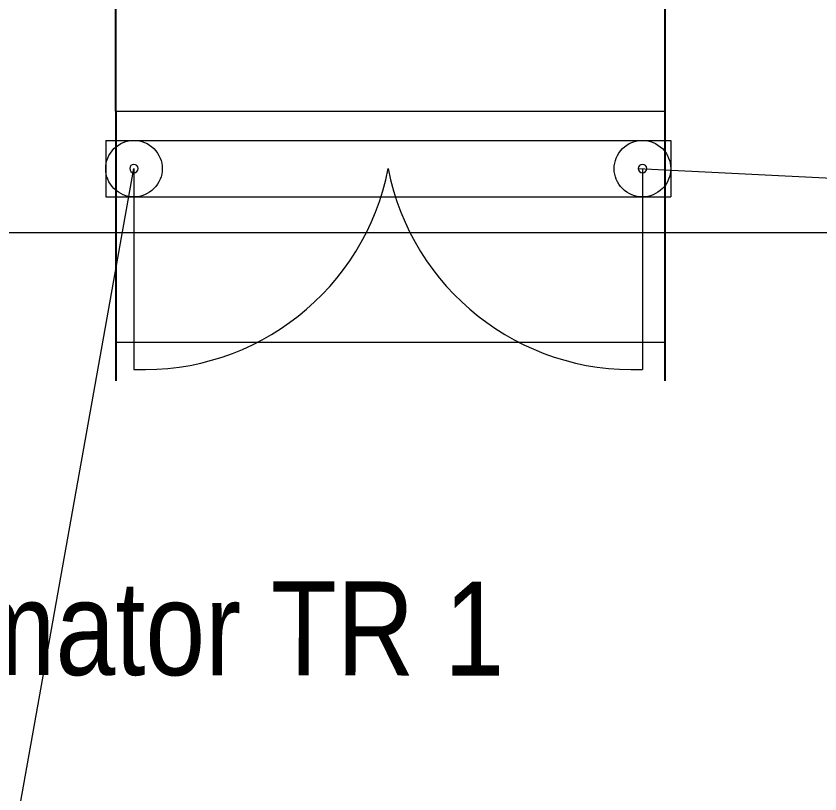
# Model space of a CAD drawing. Header units: inches. Extents: x -406115 to -363140, y -27318 to 35879.
# Drawn here: x -376489 to -373709, y 11077 to 13767 of the extents above; entities that cross this region are included whole.
import ezdxf

# ---------------------------------------------------------------- set-up
doc = ezdxf.new("R2010")
doc.units = ezdxf.units.IN
doc.header["$MEASUREMENT"] = 0
doc.layers.add('Layer2', color=7, linetype='Continuous')
doc.layers.add('text 1', color=7, linetype='Continuous', lineweight=25)
doc.styles.get("Standard").update_dxf_attribs({"font": 'ARIALN.TTF'})

msp = doc.modelspace()

# ---------------------------------------------------------------- linework, layer by layer
at = {"color": 5, "lineweight": 0, "ltscale": 0.13}
for p, q in [((-376179.324, 13336.67), (-374225.064, 13336.67)), ((-376179.324, 13336.67), (-376179.324, 13141.244)), ((-374225.064, 13336.67), (-374225.064, 13141.244)), ((-376081.611, 13238.957), (-376081.671, 12544.609)), ((-374322.777, 13238.957), (-374322.837, 12544.609)), ((-376179.324, 13141.244), (-374225.064, 13141.244))]:
    msp.add_line(p, q, dxfattribs=at)
at = {"color": 7, "lineweight": 0, "ltscale": 0.13}
msp.add_line((-374337.434, 13238.957), (-372918.368, 13170.299), dxfattribs=at)
msp.add_lwpolyline([(-376144.526, 13437.227), (-374244.526, 13437.227), (-374244.526, 12637.227), (-376144.526, 12637.227)], close=True, dxfattribs=at)
msp.add_lwpolyline([(-376795.861, 9250.976), (-376081.611, 13238.957)], dxfattribs=at)
at = {"lineweight": 0, "ltscale": 0.13}
msp.add_lwpolyline([(-372263.961, 13017.542), (-372263.961, 5617.542), (-381463.961, 5617.542), (-381463.961, 13017.542)], close=True, dxfattribs=at)
at = {"color": 5, "lineweight": 0, "ltscale": 0.13}
for centre, major_axis, start_param, end_param in [((-376081.611, 13238.957), (-97.713, 0), 0.7853981634019241, 7.06858347058151), ((-374322.777, 13238.957), (-97.713, 0), 0.7853981634019241, 7.06858347058151), ((-376081.611, 13238.957), (-10.364, -10.364), 2.35619449, 5.49778714), ((-376081.611, 13238.957), (-10.364, -10.364), -0.78539816, 2.35619449), ((-376046.638, 13404.394), (-608.464, -608.464), 0.74467501, 2.16273255), ((-374357.758, 13404.388), (-608.456, 608.456), 0.97885572, 2.39678929), ((-374322.777, 13238.957), (-10.364, -10.364), 2.35619449, 5.49778714), ((-374322.777, 13238.957), (-10.364, -10.364), -0.78539816, 2.35619449)]:
    msp.add_ellipse(centre, major_axis=major_axis, ratio=1, start_param=start_param, end_param=end_param, dxfattribs=at)
at = {"layer": 'Layer2'}
for p, q in [((-374244.526, 12505.324), (-374244.526, 18967.37)), ((-376144.526, 13437.227), (-376144.526, 12505.324))]:
    msp.add_line(p, q, dxfattribs=at)
at = {"layer": 'Layer2', "ltscale": 0.01}
msp.add_line((-376144.526, 13437.227), (-376144.526, 16937.227), dxfattribs=at)

# ---------------------------------------------------------------- texts
at = {"layer": 'text 1'}
msp.add_text('Fundatie transformator TR 1', height=325, rotation=359.91887, dxfattribs=at).set_placement((-379477.465, 11492.263))

doc.saveas('drawing.dxf')
